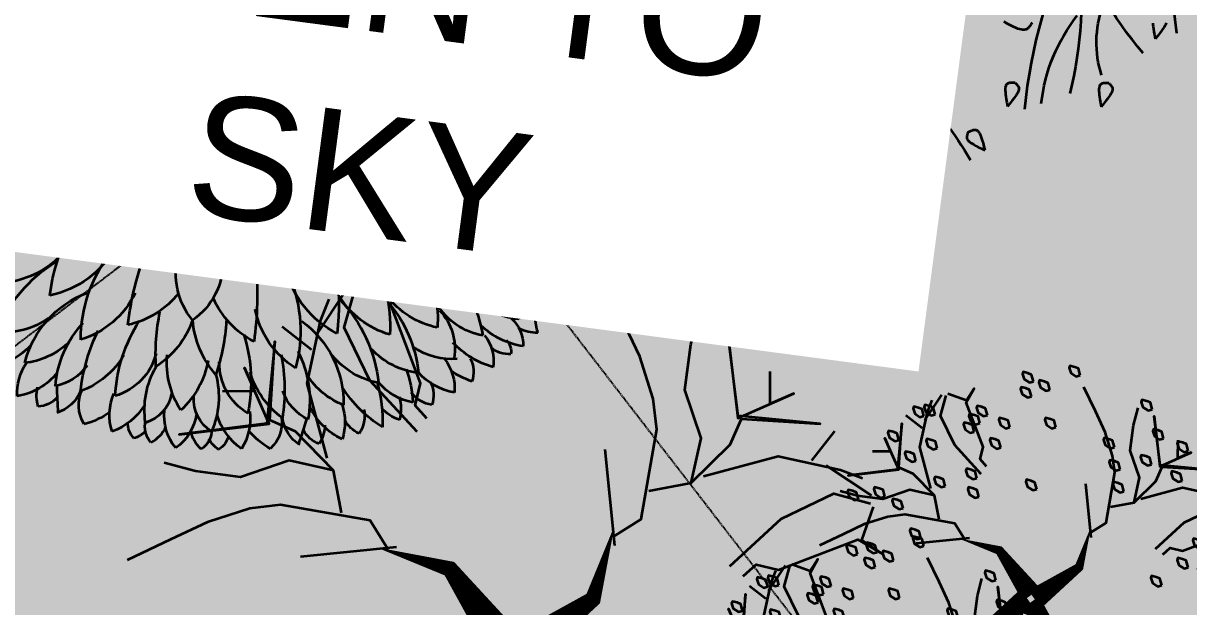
# Model space of a CAD drawing. Header units: millimetres. Extents: x -179928 to 528275, y -469666 to 511935.
# Drawn here: x 43339 to 44101, y 111111 to 111492 of the extents above; entities that cross this region are included whole.
import ezdxf

# ---------------------------------------------------------------- set-up
doc = ezdxf.new("R2010")
doc.units = ezdxf.units.MM
doc.linetypes.add('DASHED', pattern=[0.75, 0.5, -0.25])
doc.layers.add('ad-Furniture', color=8, linetype='Continuous')
doc.layers.add('ad-Text main', color=7, linetype='Continuous')
doc.layers.add('ad-Landscape', color=94, linetype='Continuous', lineweight=35)
doc.layers.add('ad-Landscape 2', color=7, linetype='Continuous', lineweight=35, true_color=0x264c00)
doc.styles.get("Standard").update_dxf_attribs({"font": 'arial.ttf'})

# ---------------------------------------------------------------- blocks, each defined once
blk = doc.blocks.new('A$C61BE7BBE')
at = {"layer": 'ad-Landscape'}
for centre, radius, start, end in [((-1.026, -1.431), 1.766, 54.4662, 125.5338), ((-1.026, 1.431), 1.766, 234.4662, 305.5338), ((1.124, -0.963), 1.476, 139.5678, 220.4322), ((1.026, 1.431), 1.766, 234.4662, 305.5338), ((-1.124, -0.963), 1.476, 319.5678, 40.4322), ((-0.182, -2.617), 2.589, 116.3796, 143.6291), ((-0.278, -1.632), 1.654, 7.071, 54.8541), ((2.005, 0.521), 2.052, 213.3645, 251.7788), ((-3.006, 0.698), 1.529, 249.608, 279.927), ((-0.504, -2.388), 1.772, 127.9554, 156.5901), ((-1.841, -1.801), 0.836, 120.6803, 170.6952), ((2.262, -2.222), 3.258, 159.8575, 179.5136), ((-2.262, -2.222), 3.258, 0.4864, 20.1425), ((-1.892, -0.74), 1.708, 301.6282, 339.5254), ((1.892, -0.74), 1.708, 200.4746, 238.3718), ((0.013, -2.499), 1.688, 11.0285, 38.5633), ((0.973, -1.875), 1.434, 167.8862, 206.8402), ((-0.973, -1.875), 1.434, 333.1598, 12.1138), ((-1.856, -1.09), 1.102, 279.7318, 323.9609), ((0.542, -2.951), 1.936, 142.5885, 180.2685), ((1.856, -1.09), 1.102, 216.0391, 260.2682), ((-0.542, -2.951), 1.936, 359.7315, 37.4115), ((-2.675, -1.508), 0.695, 260.6567, 321.7175), ((-0.947, -1.818), 0.953, 312.2631, 353.7786), ((-1.11, -2.329), 1.983, 352.8697, 7.1303), ((-1.447, -2.814), 0.898, 139.4924, 177.6991), ((1.144, -1.7), 0.928, 214.9166, 251.0505), ((0.442, -3.021), 1.463, 4.5397, 37.072), ((0.453, -2.514), 0.676, 171.3917, 227.835), ((-2.889, -3.142), 3.502, 359.9824, 12.0052), ((1.697, -2.079), 0.932, 201.0147, 251.0085), ((0.295, -3.161), 1.349, 149.987, 187.7695), ((-0.295, -3.161), 1.349, 352.2305, 30.013), ((1.405, -2.554), 0.868, 198.6878, 245.2839), ((0.579, -3.745), 0.974, 6.4669, 61.6556), ((-1.74, -3.125), 2.067, 349.3214, 4.0479), ((1.724, -2.922), 0.735, 220.3866, 256.092), ((-0.906, -3.641), 0.606, 297.2695, 335.9728)]:
    blk.add_arc(centre, radius, start, end, dxfattribs=at)
at = {"layer": 'ad-Landscape 2'}
for centre, radius, start, end in [((-3.99, 0.621), 0.238, 201.2281, 283.0029), ((-4.487, 1.629), 1.285, 281.6372, 288.0005), ((-3.052, 1.626), 1.72, 226.87, 233.5161), ((-3.761, -0.151), 0.567, 79.894, 113.0436), ((-3.616, 0.691), 0.486, 221.139, 275.5703), ((-2.722, 2.114), 1.948, 241.1822, 266.2604), ((-4.197, 0.939), 0.734, 266.4289, 296.017), ((-3.241, -0.766), 1.009, 91.2562, 130.1055), ((-2.353, -1.17), 1.423, 97.042, 124.3197), ((-1.863, 3.033), 2.882, 251.6105, 271.7173), ((-3.927, 0.536), 0.456, 226.0882, 286.2369), ((-4.046, -0.101), 0.224, 105.3109, 151.5664), ((-4.046, 0.101), 0.224, 208.4336, 254.6891), ((-3.927, -0.536), 0.456, 73.7631, 133.9118), ((-3.241, 0.766), 1.009, 229.8945, 268.7438), ((-2.353, 1.17), 1.423, 235.6803, 262.958), ((-4.197, -0.939), 0.734, 63.983, 93.5711), ((-3.616, -0.691), 0.486, 84.4297, 138.861), ((-2.722, -2.114), 1.948, 93.7396, 118.8178), ((-1.863, -3.033), 2.882, 88.2827, 108.3895), ((-3.052, -1.626), 1.72, 126.4839, 133.13), ((-1.853, 0.999), 1.59, 234.6574, 272.1931), ((0.278, -1.632), 1.654, 125.1459, 172.929), ((0.182, -2.617), 2.589, 36.3709, 63.6204), ((1.853, 0.999), 1.59, 267.8069, 305.3426), ((-4.487, -1.629), 1.285, 71.9995, 78.3628), ((-3.99, -0.621), 0.238, 76.9971, 158.7719), ((-3.761, 0.151), 0.567, 246.9564, 280.106), ((-3.234, 0.221), 0.76, 235.7746, 275.8794), ((-2.506, -2.298), 1.873, 90.6495, 123.447), ((-4.021, 0.331), 0.887, 257.5296, 274.4585), ((-3.58, -1.265), 0.803, 89.2102, 129.3859), ((-3.288, -1.64), 1.093, 83.8281, 130.4783), ((-1.914, -1.938), 1.415, 101.8912, 133.8777), ((-4.007, -0.779), 0.214, 75.3103, 152.8065), ((-3.868, -0.167), 0.526, 245.037, 282.6088), ((-2.005, 0.521), 2.052, 288.2212, 326.6355), ((-4.09, -0.554), 0.166, 229.7168, 280.6456), ((-3.864, -1.022), 0.348, 79.2126, 156.0816), ((-4.09, -0.665), 0.235, 246.9546, 293.0454), ((-3.806, -1.227), 0.386, 98.1128, 148.8491), ((-3.715, -0.193), 0.678, 245.2948, 278.4443), ((-3.242, -1.855), 1.065, 92.7479, 127.4895), ((-2.521, -2.218), 1.411, 99.6586, 134.4053), ((-2.612, 0.83), 1.771, 260.79, 288.9313), ((-2.355, 1.807), 2.891, 271.7421, 294.3259), ((2.355, 1.807), 2.891, 245.6741, 268.2579), ((-3.529, -0.17), 0.914, 246.6856, 281.9827), ((-2.07, -2.438), 1.53, 100.88, 136.8447), ((0.504, -2.388), 1.772, 23.4099, 52.0446), ((-3.983, -0.753), 0.314, 240.8349, 278.4067), ((-3.867, -1.227), 0.193, 69.404, 185.8133), ((-3.393, -1.57), 0.508, 85.6371, 161.6343), ((-3.99, -0.707), 0.544, 262.7166, 292.3542), ((-3.806, -1.439), 0.213, 83.9314, 167.1466), ((-2.872, -2.169), 1.015, 108.9376, 145.3584), ((-3.278, 0.198), 1.427, 260.7451, 283.0431), ((-3.843, -1.163), 0.285, 233.2838, 291.6454), ((-3.602, -1.788), 0.37, 103.9638, 154.6363), ((-3.699, -1.02), 0.428, 245.5975, 287.5893), ((-2.789, -2.062), 0.727, 116.203, 161.3292), ((-2.259, -2.257), 0.955, 109.2599, 166.2572), ((-2.813, -0.17), 1.503, 275.6253, 303.1332), ((-2.053, -0.575), 1.111, 266.0484, 308.3502), ((-0.013, -2.499), 1.688, 141.4367, 168.9715), ((2.053, -0.575), 1.111, 231.6498, 273.9516), ((-3.799, -1.387), 0.279, 240.3623, 299.6377), ((-3.566, -1.894), 0.271, 77.551, 166.3454), ((-3.531, -1.186), 0.443, 246.5632, 293.4368), ((-1.894, -2.412), 0.921, 117.1177, 166.3316), ((-0.957, -2.767), 1.425, 128.2279, 160.2669), ((-3.37, -1.133), 0.705, 261.247, 294.3965), ((-3.646, -0.97), 0.879, 257.9266, 272.9974), ((-3.394, -2.243), 0.437, 98.927, 145.2152), ((-3.104, -2.475), 0.573, 93.6266, 144.2365), ((-3.508, -1.218), 0.814, 252.4778, 273.2362), ((-3.002, -1.519), 0.544, 250.202, 306.221), ((-2.167, -2.776), 0.96, 123.4494, 169.1419), ((-1.329, -3.259), 1.53, 124.2544, 162.4095), ((-2.301, -1.358), 0.927, 270.1716, 318.2607), ((0.947, -1.818), 0.953, 186.2214, 227.7369), ((2.301, -1.358), 0.927, 221.7393, 269.8284), ((-3.413, -2.155), 0.239, 147.6824, 193.2452), ((-2.867, -2.536), 0.525, 111.9719, 158.1743), ((1.11, -2.329), 1.983, 172.8697, 187.1303), ((-3.623, -2.031), 0.183, 257.9287, 308.8575), ((-3.324, -1.386), 0.793, 251.9877, 274.4337), ((-3.41, -2.32), 0.148, 98.297, 193.9033), ((-0.442, -3.021), 1.463, 142.928, 175.4603), ((-1.144, -1.7), 0.928, 288.9495, 325.0834), ((-3.547, -1.977), 0.379, 269.0458, 306.1809), ((-3.325, -2.438), 0.17, 143.7235, 189.2863), ((-3.21, -2.109), 0.273, 237.8448, 324.6011), ((-3.454, -2.302), 0.168, 256.8191, 300.1098), ((-3.218, -2.537), 0.186, 119.0055, 191.7638), ((-3.387, -2.087), 0.488, 268.4011, 309.1706), ((-3.088, -1.801), 0.795, 268.4481, 307.5281), ((-1.697, -2.079), 0.932, 288.9915, 338.9853), ((2.889, -3.142), 3.502, 167.9948, 180.0176), ((-0.453, -2.514), 0.676, 312.165, 8.6083), ((-4.711, -2.181), 1.496, 339.5864, 345.4463), ((-2.813, -2.152), 0.645, 272.2183, 320.8436), ((-2.402, -1.959), 0.821, 274.0733, 314.8771), ((-3.255, -2.307), 0.399, 262.2727, 289.059), ((-2.833, -2.887), 0.356, 124.2819, 173.793), ((-1.999, -3.032), 0.544, 129.3196, 181.7514), ((-1.014, -3.524), 1.242, 131.6019, 166.473), ((-2.026, -2.069), 0.846, 278.5709, 321.5072), ((-0.488, -3.723), 1.408, 129.2482, 165.9132), ((2.026, -2.069), 0.846, 218.4928, 261.4291), ((0.488, -3.723), 1.408, 14.0868, 50.7518), ((-3.205, -2.09), 0.759, 271.415, 306.1567), ((-2.554, -3.07), 0.372, 132.039, 182.3981), ((-0.914, -2.323), 0.874, 290.1808, 328.5951), ((0.914, -2.323), 0.874, 211.4049, 249.8192), ((-2.929, -2.933), 0.15, 126.1904, 182.5297), ((-3.025, -2.67), 0.274, 258.7338, 302.0246), ((-3.055, -2.232), 0.863, 278.6128, 308.9762), ((-0.579, -3.745), 0.974, 118.3444, 173.5331), ((-1.405, -2.554), 0.868, 294.7161, 341.3122), ((-2.436, -2.424), 0.643, 257.6145, 296.9239), ((1.74, -3.125), 2.067, 175.9521, 190.6786), ((-0.876, -2.829), 0.895, 310.7887, 348.0381), ((0.876, -2.829), 0.895, 191.9619, 229.2113), ((-2.458, -3.195), 0.289, 145.3594, 190.9222), ((-2.128, -3.396), 0.461, 134.4168, 177.6352), ((-2.208, -2.504), 0.73, 268.9494, 309.1849), ((0.81, -3.717), 1.458, 154.4442, 184.6619), ((-0.81, -3.717), 1.458, 355.3381, 25.5558), ((-3.046, -2.005), 1.281, 283.7152, 293.8565), ((-2.622, -2.757), 0.621, 273.0667, 310.2241), ((-0.915, -3.796), 1.32, 153.7814, 168.0611), ((-1.896, -2.617), 0.764, 273.1884, 312.6145), ((-0.211, -3.764), 1.016, 144.8498, 183.0189), ((0.785, -3.797), 1.765, 161.3885, 181.2452), ((-0.785, -3.797), 1.765, 358.7548, 18.6115), ((0.211, -3.764), 1.016, 356.9811, 35.1502), ((1.896, -2.617), 0.764, 227.3855, 266.8116), ((-2.106, -3.468), 0.289, 145.3594, 190.9222), ((-2.403, -3.194), 0.329, 272.3146, 313.7549), ((-2.239, -2.943), 0.581, 273.3251, 311.6636), ((-0.466, -3.951), 1.488, 157.2926, 174.0275), ((-2.444, -2.7), 1.205, 294.4744, 320.3824), ((-1.724, -2.922), 0.735, 283.908, 319.6134), ((-1.37, -3.11), 0.824, 298.2203, 336.7804), ((-0.873, -3.314), 0.57, 293.7313, 353.3277), ((0.672, -3.334), 0.873, 183.0038, 219.6059), ((-0.672, -3.334), 0.873, 320.3941, 356.9962), ((0.873, -3.314), 0.57, 186.6723, 246.2687), ((1.37, -3.11), 0.824, 203.2196, 241.7797), ((2.444, -2.7), 1.205, 219.6176, 245.5256), ((-1.692, -3.651), 0.41, 156.3892, 187.6723), ((-1.383, -3.356), 0.488, 288.8174, 332.5625), ((0.485, -3.825), 0.838, 157.7226, 195.8673), ((-0.485, -3.825), 0.838, 344.1327, 22.2774), ((1.383, -3.356), 0.488, 207.4375, 251.1826), ((-2.158, -3.355), 0.356, 279.6308, 313.1371), ((-1.452, -3.751), 0.311, 161.2129, 206.1809), ((-1.034, -3.87), 0.552, 154.5471, 189.5144), ((-1.759, -3.363), 0.625, 286.9117, 328.7423), ((1.759, -3.363), 0.625, 211.2577, 253.0883), ((1.034, -3.87), 0.552, 350.4856, 25.4529), ((-1.821, -3.599), 0.302, 287.3992, 323.6788), ((-0.466, -3.725), 0.359, 293.7056, 356.9487), ((0.466, -3.725), 0.359, 183.0513, 246.2944), ((-1.053, -3.888), 0.343, 173.8947, 205.1777), ((-1.415, -3.77), 0.269, 281.0401, 324.9578), ((5.866, -2.673), 7.168, 189.1667, 191.2403), ((-1.327, -3.744), 0.358, 294.3218, 345.6204), ((-0.641, -3.924), 0.342, 161.3254, 219.8207), ((-0.143, -3.955), 0.535, 164.7932, 204.8095), ((0.323, -3.905), 0.477, 180.4376, 227.2613), ((-0.323, -3.905), 0.477, 312.7387, 359.5624), ((0.906, -3.641), 0.606, 204.0272, 242.7305), ((0.143, -3.955), 0.535, 335.1905, 15.2068), ((0.641, -3.924), 0.342, 320.1793, 18.6746), ((1.327, -3.744), 0.358, 194.3796, 245.6782), ((-5.866, -2.673), 7.168, 348.7597, 350.8333), ((1.415, -3.77), 0.269, 215.0422, 258.9599), ((1.053, -3.888), 0.343, 334.8223, 6.1053), ((-1.18, -3.454), 0.743, 291.8594, 312.9677), ((-0.096, -4.063), 0.227, 172.7272, 229.0665), ((0.096, -4.063), 0.227, 310.9335, 7.2728), ((1.18, -3.454), 0.743, 227.0323, 248.1406), ((-0.266, -4.046), 0.225, 186.241, 229.1557), ((-0.491, -4.017), 0.214, 291.17, 329.5844), ((-0.414, -3.981), 0.305, 303.605, 342.9027), ((0.414, -3.981), 0.305, 197.0973, 236.395), ((0.491, -4.017), 0.214, 210.4156, 248.83), ((0.266, -4.046), 0.225, 310.8443, 353.759)]:
    blk.add_arc(centre, radius, start, end, dxfattribs=at)
blk = doc.blocks.new('A$C279134A6')
at = {"layer": 'ad-Landscape', "linetype": 'Continuous'}
for p, q in [((134.41, 222.4), (119.11, 163.38)), ((595.99, 149.14), (611.79, 82.26)), ((468.35, 119.95), (464.31, 27.7)), ((448.29, 72.2), (421.53, 17.41))]:
    blk.add_line(p, q, dxfattribs=at)
for points in [[(449.88, 243.53), (588.09, 169.82), (635.95, 99.71)], [(128.91, 170.97), (129.08, 170.19), (129.34, 169.31), (129.72, 168.29), (130.25, 167.06), (130.97, 165.6), (131.91, 163.85), (133.1, 161.76), (134.58, 159.3), (136.37, 156.41)], [(140.08, 169.27), (139.81, 167.97), (139.42, 166.4), (138.9, 164.51), (138.23, 162.25), (137.39, 159.57), (136.37, 156.41)], [(241.95, 156.21), (242.25, 155.5), (242.56, 154.8), (242.88, 154.13), (243.21, 153.48), (243.55, 152.86), (243.91, 152.27), (244.3, 151.72), (244.7, 151.22), (245.14, 150.76), (245.62, 150.34), (246.17, 149.99), (246.79, 149.7), (247.51, 149.48), (248.34, 149.33), (249.31, 149.26), (250.42, 149.27), (251.7, 149.38), (253.2, 149.61), (254.98, 150.01), (257.07, 150.61), (259.55, 151.45), (262.46, 152.57), (265.85, 153.99)], [(378.21, 137), (379.01, 138.85)], [(378.21, 137), (377.52, 136.66), (376.83, 136.33), (376.15, 136.03), (375.48, 135.75), (374.81, 135.5), (374.16, 135.29), (373.51, 135.12), (372.87, 135), (372.24, 134.93), (371.6, 134.94), (370.96, 135.02), (370.3, 135.2), (369.61, 135.5), (368.87, 135.93), (368.1, 136.5), (367.26, 137.24), (366.36, 138.15), (365.37, 139.31), (364.28, 140.77)], [(170.59, 113.93), (170.14, 113.62), (169.7, 113.3), (169.28, 112.98), (168.88, 112.66), (168.49, 112.33), (168.14, 112), (167.81, 111.65), (167.52, 111.29), (167.26, 110.92), (167.04, 110.53), (166.87, 110.1), (166.76, 109.62), (166.71, 109.09), (166.73, 108.49), (166.82, 107.8), (166.99, 107.03), (167.25, 106.15), (167.63, 105.12), (168.16, 103.9), (168.88, 102.44), (169.82, 100.68), (171.01, 98.6), (172.49, 96.13), (174.28, 93.24)], [(170.59, 113.93), (172.02, 113.8), (173.21, 113.64), (174.19, 113.45), (174.98, 113.24), (175.62, 113.01), (176.14, 112.76), (176.56, 112.48), (176.92, 112.19), (177.25, 111.87), (177.53, 111.53), (177.78, 111.14), (177.98, 110.69), (178.13, 110.18), (178.23, 109.58), (178.27, 108.9), (178.25, 108.1), (178.16, 107.19), (177.99, 106.11), (177.72, 104.81), (177.33, 103.24), (176.81, 101.35), (176.14, 99.09), (175.3, 96.4), (174.28, 93.24)], [(527.08, 98.27), (526.39, 97.93), (525.7, 97.6), (525.02, 97.3), (524.35, 97.02), (523.69, 96.77), (523.03, 96.56), (522.38, 96.39), (521.74, 96.27), (521.11, 96.2), (520.48, 96.2), (519.83, 96.29), (519.17, 96.47), (518.48, 96.77), (517.75, 97.2), (516.97, 97.77), (516.13, 98.51), (515.23, 99.42), (514.24, 100.58), (513.16, 102.04), (511.95, 103.86), (510.62, 106.1), (509.13, 108.84), (507.49, 112.12), (505.66, 116.03)], [(527.08, 98.27), (527.88, 100.12), (528.49, 101.69), (528.92, 103.02), (529.2, 104.14), (529.35, 105.08), (529.39, 105.89), (529.34, 106.6), (529.23, 107.25), (529.06, 107.86), (528.82, 108.45), (528.51, 109.02), (528.09, 109.57), (527.56, 110.1), (526.9, 110.63), (526.08, 111.14), (525.09, 111.65), (523.91, 112.16), (522.48, 112.67), (520.76, 113.19), (518.67, 113.71), (516.18, 114.26), (513.21, 114.82), (509.72, 115.41), (505.66, 116.03)], [(249.57, 103.78), (249.11, 103.47), (248.68, 103.15), (248.25, 102.83), (247.85, 102.51), (247.47, 102.18), (247.11, 101.85), (246.78, 101.5), (246.49, 101.14), (246.23, 100.77), (246.01, 100.38), (245.85, 99.95), (245.73, 99.47), (245.68, 98.94), (245.7, 98.33), (245.79, 97.65), (245.96, 96.88), (246.22, 96), (246.6, 94.97), (247.13, 93.75), (247.85, 92.29), (248.79, 90.53), (249.98, 88.45), (251.46, 85.98), (253.25, 83.09)], [(249.57, 103.78), (251, 103.65), (252.18, 103.49), (253.16, 103.3), (253.95, 103.09), (254.59, 102.86), (255.11, 102.61), (255.53, 102.33), (255.89, 102.04), (256.22, 101.72), (256.51, 101.38), (256.75, 100.99), (256.95, 100.54), (257.1, 100.03), (257.2, 99.43), (257.24, 98.74), (257.22, 97.95), (257.13, 97.04), (256.96, 95.96), (256.69, 94.66), (256.3, 93.09), (255.78, 91.2), (255.11, 88.94), (254.27, 86.25), (253.25, 83.09)], [(283.67, 56.96), (282.5, 57.79), (281.49, 58.43), (280.63, 58.93), (279.89, 59.28), (279.26, 59.52), (278.7, 59.67), (278.2, 59.74), (277.73, 59.75), (277.28, 59.72), (276.83, 59.64), (276.39, 59.51), (275.95, 59.3), (275.5, 59), (275.04, 58.62), (274.56, 58.12), (274.07, 57.51), (273.54, 56.76), (272.97, 55.82), (272.33, 54.66), (271.6, 53.21), (270.77, 51.44), (269.81, 49.29), (268.7, 46.7), (267.42, 43.64)], [(283.67, 56.96), (283.81, 56.43), (283.94, 55.9), (284.05, 55.38), (284.15, 54.88), (284.23, 54.38), (284.28, 53.89), (284.3, 53.41), (284.29, 52.95), (284.25, 52.5), (284.16, 52.06), (284, 51.63), (283.78, 51.19), (283.47, 50.75), (283.07, 50.3), (282.56, 49.84), (281.92, 49.37), (281.15, 48.87), (280.2, 48.34), (279, 47.75), (277.5, 47.11), (275.64, 46.39), (273.38, 45.58), (270.66, 44.67), (267.42, 43.64)], [(500.59, 55.59), (499.41, 56.42), (498.41, 57.07), (497.55, 57.56), (496.81, 57.92), (496.17, 58.16), (495.61, 58.3), (495.11, 58.37), (494.65, 58.38), (494.2, 58.35), (493.75, 58.27), (493.31, 58.14), (492.87, 57.93), (492.42, 57.64), (491.96, 57.25), (491.48, 56.75), (490.98, 56.14), (490.46, 55.39), (489.88, 54.45), (489.25, 53.29), (488.52, 51.85), (487.69, 50.07), (486.72, 47.92), (485.61, 45.33), (484.33, 42.27)], [(500.59, 55.59), (500.73, 55.06), (500.85, 54.53), (500.97, 54.01), (501.07, 53.51), (501.14, 53.01), (501.19, 52.52), (501.22, 52.05), (501.21, 51.58), (501.17, 51.13), (501.07, 50.69), (500.92, 50.26), (500.7, 49.82), (500.39, 49.38), (499.98, 48.93), (499.47, 48.48), (498.84, 48), (498.07, 47.5), (497.11, 46.97), (495.91, 46.39), (494.41, 45.74), (492.56, 45.02), (490.3, 44.21), (487.58, 43.3), (484.33, 42.27)], [(420.14, 36.66), (418.97, 37.49), (417.96, 38.14), (417.1, 38.63), (416.36, 38.99), (415.72, 39.23), (415.17, 39.37), (414.66, 39.44), (414.2, 39.45), (413.75, 39.42), (413.3, 39.34), (412.86, 39.21), (412.42, 39), (411.97, 38.71), (411.51, 38.32), (411.03, 37.82), (410.53, 37.21), (410.01, 36.46), (409.44, 35.52), (408.8, 34.36), (408.07, 32.92), (407.24, 31.14), (406.27, 28.99), (405.16, 26.4), (403.88, 23.34)], [(420.14, 36.66), (420.28, 36.13), (420.41, 35.6), (420.52, 35.08), (420.62, 34.58), (420.69, 34.08), (420.75, 33.59), (420.77, 33.12), (420.76, 32.65), (420.72, 32.2), (420.62, 31.76), (420.47, 31.33), (420.25, 30.89), (419.94, 30.45), (419.54, 30), (419.02, 29.55), (418.39, 29.07), (417.62, 28.57), (416.66, 28.04), (415.46, 27.46), (413.96, 26.81), (412.11, 26.09), (409.85, 25.28), (407.13, 24.37), (403.88, 23.34)], [(350.27, 13.32), (349.1, 14.15), (348.09, 14.8), (347.23, 15.29), (346.49, 15.65), (345.85, 15.89), (345.3, 16.03), (344.79, 16.1), (344.33, 16.11), (343.88, 16.08), (343.43, 16), (342.99, 15.87), (342.55, 15.66), (342.1, 15.37), (341.64, 14.98), (341.16, 14.48), (340.66, 13.87), (340.14, 13.12), (339.57, 12.18), (338.93, 11.02), (338.2, 9.58), (337.37, 7.8), (336.4, 5.65), (335.29, 3.06), (334.01, 0)], [(350.27, 13.32), (350.41, 12.79), (350.54, 12.26), (350.65, 11.75), (350.75, 11.24), (350.82, 10.74), (350.88, 10.25), (350.9, 9.78), (350.89, 9.31), (350.85, 8.86), (350.75, 8.42), (350.6, 7.99), (350.38, 7.55), (350.07, 7.11), (349.67, 6.67), (349.15, 6.21), (348.52, 5.73), (347.75, 5.23), (346.79, 4.7), (345.59, 4.12), (344.09, 3.47), (342.24, 2.75), (339.98, 1.94), (337.26, 1.03), (334.01, 0)]]:
    blk.add_lwpolyline(points, dxfattribs=at)
for centre, radius, start, end in [((538.85, 137.6), 338.69, 144.52803, 186.24679), ((-51.03, 364.35), 295.58, 311.50082, 334.78858), ((-226.14, 96.21), 464.83, 358.33773, 17.81856), ((85.88, 270.75), 338.69, 335.90923, 354.91323), ((1454.72, -128.37), 1020.98, 160.94432, 171.65172), ((97.18, 158.36), 89.05, 334.39578, 12.83071), ((391.57, 153.22), 155.43, 300.80412, 6.68563), ((77.87, 92.12), 147.38, 358.93793, 30.62473), ((640.16, -258.11), 464.83, 121.6227, 141.10353), ((681.48, 59.47), 295.58, 164.65268, 187.94044), ((653.25, 158.89), 110.38, 194.28758, 234.1159), ((609.29, 98.69), 67.87, 171.75756, 223.68018), ((434.94, -0.66), 89.05, 126.61054, 165.04548)]:
    blk.add_arc(centre, radius, start, end, dxfattribs=at)
blk = doc.blocks.new('A$C06C421F0')
at = {"layer": 'ad-Landscape'}
for points in [[(359.9, 366.5, 36, 14.4, 0), (421.2, 431.5, 14.4, 0.72, 0), (487.4, 441.9, 0, 0, 0), (448, 441.9, 0, 0, 0), (472.5, 524.2, 0, 0, 0), (467.7, 541.4, 0, 0, 0), (379.6, 599.7, 0, 0, 0), (404.1, 579.3, 0, 0, 0), (359.9, 575.7, 0, 0, 0), (404.1, 579.3, 0, 0, 0), (467.7, 541.4, 0, 0, 0), (433.5, 648, 0, 0, 0), (482.5, 692.3, 0, 0, 0), (430.9, 648, 0, 0, 0), (418.6, 692.3, 0, 0, 0), (426.1, 713.1, 0, 0, 0), (413.8, 692.3, 0, 0, 0), (372.2, 716.3, 0, 0, 0), (413.8, 692.3, 0, 0, 0), (323.1, 719.9, 0, 0, 0)], [(353.4, 359.9, 36, 14.4, 0), (288.3, 421.2, 14.4, 0.72, 0), (277.9, 487.4, 0, 0, 0), (277.9, 448, 0, 0, 0), (195.7, 472.5, 0, 0, 0), (178.5, 467.7, 0, 0, 0), (120.2, 379.6, 0, 0, 0), (140.6, 404.1, 0, 0, 0), (144.2, 359.9, 0, 0, 0), (140.6, 404.1, 0, 0, 0), (178.5, 467.7, 0, 0, 0), (71.9, 433.5, 0, 0, 0), (27.6, 482.5, 0, 0, 0), (71.9, 430.9, 0, 0, 0), (27.6, 418.6, 0, 0, 0), (6.8, 426.1, 0, 0, 0), (27.6, 413.8, 0, 0, 0), (3.6, 372.2, 0, 0, 0), (27.6, 413.8, 0, 0, 0), (0, 323.1, 0, 0, 0)], [(366.5, 360, 36, 14.4, 0), (431.5, 298.7, 14.4, 0.72, 0), (441.9, 232.5, 0, 0, 0), (441.9, 271.9, 0, 0, 0), (524.2, 247.4, 0, 0, 0), (541.4, 252.2, 0, 0, 0), (599.7, 340.3, 0, 0, 0), (579.3, 315.8, 0, 0, 0), (575.7, 360, 0, 0, 0), (579.3, 315.8, 0, 0, 0), (541.4, 252.2, 0, 0, 0), (648, 286.4, 0, 0, 0), (692.3, 237.4, 0, 0, 0), (648, 289, 0, 0, 0), (692.3, 301.2, 0, 0, 0), (713.1, 293.8, 0, 0, 0), (692.3, 306.1, 0, 0, 0), (716.3, 347.7, 0, 0, 0), (692.3, 306.1, 0, 0, 0), (719.9, 396.8, 0, 0, 0)]]:
    blk.add_lwpolyline(points, format="xyseb", dxfattribs=at)
for points in [[(277.9, 479.9), (254, 499.6), (250.4, 582.9), (257.6, 610), (274.8, 646.8), (295.1, 678.4), (319.1, 715.2)], [(250.4, 526.4), (212.9, 538.7), (209.3, 580.3), (230, 622.2), (230, 663.9), (226.4, 693.2)], [(212.9, 538.7), (182.1, 578), (174.9, 602.6), (103, 607.4), (178.5, 604.8), (198.9, 683.2), (178.5, 602.6), (130.6, 631.9), (151, 619.7), (154.6, 649)], [(460.3, 565.3), (472.5, 575.7), (470.3, 596.5), (507.1, 664.7), (497, 689.2), (507.1, 668.4), (538.7, 675.1)], [(467.7, 551.8), (516.7, 592.9), (546.1, 637.6), (541.3, 672)], [(570.6, 627.2), (548.7, 672)], [(546.1, 517.4), (573.2, 582.5), (568.4, 640.8), (563.2, 661.6)], [(573.2, 613.7), (602.6, 630.9)], [(538.7, 507), (578, 537.8), (602.6, 545), (607.4, 616.8), (604.8, 541.4), (683.2, 521), (602.6, 541.4), (631.9, 589.3), (619.7, 568.9), (649, 565.3)], [(106.2, 573.2), (89, 602.6)], [(92.6, 570.6), (47.9, 548.7)], [(202.5, 546.1), (137.4, 573.2), (79.1, 568.4), (58.3, 563.2)], [(274.8, 472.5), (295.1, 558.4)], [(168.1, 467.7), (127, 516.7), (82.3, 546.1), (47.9, 541.3)], [(154.6, 460.3), (144.2, 472.5), (123.4, 470.3), (55.1, 507.1), (30.7, 497), (51.5, 507.1), (44.7, 538.7)], [(526.4, 469.5), (538.7, 507), (580.3, 510.6), (622.2, 489.8), (663.9, 489.8), (693.2, 493.5)], [(479.9, 441.9), (499.6, 465.9), (582.9, 469.5), (610, 462.3), (646.8, 445.1), (678.4, 424.8), (715.2, 400.8)], [(472.5, 445.1), (558.4, 424.8)]]:
    blk.add_lwpolyline(points, dxfattribs=at)
blk = doc.blocks.new('A$C1DD67A25')
at = {"layer": 'ad-Landscape'}
for points in [[(329.8, 738.4), (334.2, 748.9), (340.5, 750.7), (348.7, 751.6), (349.4, 748), (345.6, 740.1), (336.1, 735.7)], [(405, 718.3), (409.4, 728.8), (415.7, 730.6), (423.9, 731.5), (424.5, 727.9), (420.7, 720), (411.3, 715.6)], [(376.3, 708.2), (380.7, 718.7), (387, 720.5), (395.2, 721.4), (395.9, 717.8), (392, 709.9), (382.6, 705.5)], [(204.6, 698.2), (209, 708.8), (215.3, 710.5), (223.5, 711.4), (224.1, 707.8), (220.3, 700), (210.9, 695.5)], [(405, 693.2), (409.4, 703.8), (415.7, 705.5), (423.9, 706.4), (424.5, 702.9), (420.7, 695), (411.3, 690.6)], [(179.5, 653.1), (183.9, 663.6), (190.2, 665.4), (198.4, 666.3), (199, 662.7), (195.2, 654.8), (185.8, 650.4)], [(358.4, 648.1), (362.8, 658.7), (369.1, 660.4), (377.3, 661.3), (378, 657.7), (374.2, 649.8), (364.7, 645.4)], [(473, 653.1), (477.4, 663.6), (483.7, 665.4), (491.9, 666.3), (492.5, 662.7), (488.7, 654.8), (479.3, 650.4)], [(558.8, 643.1), (563.2, 653.7), (569.5, 655.4), (577.7, 656.3), (578.3, 652.7), (574.5, 644.8), (565.1, 640.4)], [(136.6, 638.1), (141, 648.7), (147.3, 650.4), (155.5, 651.3), (156.1, 647.7), (152.3, 639.9), (142.9, 635.4)], [(258.3, 628), (262.7, 638.6), (269, 640.3), (277.2, 641.2), (277.8, 637.7), (274, 629.8), (264.6, 625.4)], [(433.6, 638.1), (438, 648.7), (444.3, 650.4), (452.5, 651.3), (453.2, 647.7), (449.4, 639.9), (439.9, 635.4)], [(483.7, 638.1), (488, 648.7), (494.3, 650.4), (502.5, 651.3), (503.2, 647.7), (499.4, 639.9), (490, 635.4)], [(490.9, 623), (495.3, 633.6), (501.5, 635.3), (509.7, 636.3), (510.4, 632.7), (506.6, 624.8), (497.2, 620.4)], [(576.7, 638.1), (581.1, 648.7), (587.4, 650.4), (595.6, 651.3), (596.2, 647.7), (592.4, 639.9), (583, 635.4)], [(193.8, 608), (198.2, 618.5), (204.5, 620.2), (212.7, 621.2), (213.4, 617.6), (209.6, 609.7), (200.1, 605.3)], [(444.3, 603), (448.7, 613.5), (455, 615.3), (463.2, 616.2), (463.9, 612.6), (460, 604.7), (450.6, 600.3)], [(140.2, 588), (144.5, 598.6), (150.8, 600.3), (159, 601.2), (159.7, 597.6), (155.9, 589.7), (146.4, 585.3)], [(243.9, 593), (248.3, 603.5), (254.6, 605.3), (262.8, 606.2), (263.5, 602.6), (259.7, 594.7), (250.2, 590.3)], [(548.1, 588), (552.5, 598.6), (558.8, 600.3), (567, 601.2), (567.6, 597.6), (563.8, 589.7), (554.4, 585.3)], [(612.5, 593), (616.8, 603.5), (623.1, 605.3), (631.3, 606.2), (632, 602.6), (628.2, 594.7), (618.8, 590.3)], [(233.2, 557.8), (237.6, 568.4), (243.9, 570.1), (252.1, 571.1), (252.7, 567.5), (248.9, 559.6), (239.5, 555.2)], [(476.5, 547.9), (480.9, 558.4), (487.2, 560.2), (495.4, 561.1), (496.1, 557.5), (492.3, 549.6), (482.8, 545.2)], [(580.3, 562.9), (584.7, 573.5), (591, 575.2), (599.2, 576.2), (599.9, 572.6), (596.1, 564.7), (586.6, 560.3)], [(376.3, 542.9), (380.7, 553.4), (387, 555.2), (395.2, 556.1), (395.9, 552.5), (392, 544.6), (382.6, 540.2)], [(526.6, 527.8), (531, 538.3), (537.3, 540.1), (545.5, 541), (546.2, 537.4), (542.4, 529.5), (532.9, 525.1)], [(469.3, 517.8), (473.7, 528.4), (480, 530.1), (488.2, 531), (488.9, 527.4), (485.1, 519.5), (475.6, 515.1)], [(623.2, 497.7), (627.6, 508.3), (633.9, 510), (642.1, 511), (642.8, 507.4), (639, 499.5), (629.5, 495.1)], [(666.1, 487.8), (670.5, 498.3), (676.8, 500.1), (685, 501), (685.7, 497.4), (681.9, 489.5), (672.4, 485.1)], [(25.7, 477.7), (30.1, 488.2), (36.4, 490), (44.6, 490.9), (45.2, 487.3), (41.4, 479.4), (32, 475)], [(90, 482.8), (94.4, 493.3), (100.7, 495.1), (108.9, 496), (109.6, 492.4), (105.8, 484.5), (96.3, 480.1)], [(591, 482.8), (595.4, 493.3), (601.7, 495.1), (609.9, 496), (610.6, 492.4), (606.7, 484.5), (597.3, 480.1)], [(72.1, 457.7), (76.5, 468.3), (82.8, 470), (91, 470.9), (91.7, 467.3), (87.9, 459.5), (78.4, 455)], [(75.8, 437.6), (80.2, 448.2), (86.5, 449.9), (94.7, 450.9), (95.3, 447.3), (91.5, 439.4), (82.1, 435)], [(111.6, 447.6), (116, 458.2), (122.3, 459.9), (130.5, 460.8), (131.1, 457.2), (127.3, 449.4), (117.9, 444.9)], [(555.2, 437.6), (559.6, 448.2), (565.9, 449.9), (574.1, 450.9), (574.8, 447.3), (571, 439.4), (561.5, 435)], [(150.9, 412.6), (155.3, 423.1), (161.6, 424.9), (169.8, 425.8), (170.5, 422.2), (166.7, 414.3), (157.2, 409.9)], [(655.4, 397.5), (659.8, 408.1), (666.1, 409.8), (674.3, 410.7), (675, 407.1), (671.2, 399.2), (661.7, 394.8)], [(4.2, 357.5), (8.6, 368), (14.9, 369.8), (23.1, 370.7), (23.8, 367.1), (20, 359.2), (10.5, 354.8)], [(40, 292.3), (44.4, 302.8), (50.7, 304.6), (58.9, 305.5), (59.6, 301.9), (55.7, 294), (46.3, 289.6)], [(111.6, 272.2), (116, 282.8), (122.3, 284.5), (130.5, 285.4), (131.1, 281.8), (127.3, 273.9), (117.9, 269.5)], [(637.6, 257.2), (641.9, 267.8), (648.2, 269.5), (656.4, 270.5), (657.1, 266.9), (653.3, 259), (643.9, 254.6)], [(580.3, 237.2), (584.7, 247.7), (591, 249.5), (599.2, 250.4), (599.9, 246.8), (596.1, 238.9), (586.6, 234.5)], [(47.1, 232.2), (51.5, 242.7), (57.8, 244.5), (66, 245.4), (66.7, 241.8), (62.9, 233.9), (53.4, 229.5)], [(229.6, 222.1), (234, 232.6), (240.3, 234.4), (248.5, 235.3), (249.2, 231.7), (245.3, 223.8), (235.9, 219.4)], [(100.8, 212.1), (105.2, 222.7), (111.5, 224.4), (119.7, 225.3), (120.4, 221.7), (116.5, 213.8), (107.1, 209.4)], [(490.9, 212.1), (495.3, 222.7), (501.5, 224.4), (509.7, 225.3), (510.4, 221.7), (506.6, 213.8), (497.2, 209.4)], [(655.4, 217.1), (659.8, 227.6), (666.1, 229.4), (674.3, 230.3), (675, 226.7), (671.2, 218.8), (661.7, 214.4)], [(90, 192), (94.4, 202.6), (100.7, 204.3), (108.9, 205.3), (109.6, 201.7), (105.8, 193.8), (96.3, 189.4)], [(97.2, 187), (101.6, 197.6), (107.9, 199.3), (116.1, 200.3), (116.8, 196.7), (113, 188.8), (103.5, 184.4)], [(161.6, 197), (166, 207.6), (172.3, 209.3), (180.5, 210.2), (181.2, 206.6), (177.3, 198.8), (167.9, 194.4)], [(168.8, 187), (173.2, 197.6), (179.5, 199.3), (187.7, 200.3), (188.4, 196.7), (184.5, 188.8), (175.1, 184.4)], [(548.1, 182.1), (552.5, 192.6), (558.8, 194.4), (567, 195.3), (567.6, 191.7), (563.8, 183.8), (554.4, 179.4)], [(619.7, 182.1), (624.1, 192.6), (630.4, 194.4), (638.6, 195.3), (639.2, 191.7), (635.4, 183.8), (626, 179.4)], [(190.3, 162), (194.7, 172.5), (201, 174.3), (209.2, 175.2), (209.8, 171.6), (206, 163.7), (196.6, 159.3)], [(523, 177.1), (527.4, 187.6), (533.7, 189.4), (541.9, 190.3), (542.5, 186.7), (538.7, 178.8), (529.3, 174.4)], [(25.7, 152), (30.1, 162.6), (36.4, 164.3), (44.6, 165.2), (45.2, 161.6), (41.4, 153.7), (32, 149.3)], [(93.7, 157), (98.1, 167.6), (104.4, 169.3), (112.6, 170.2), (113.2, 166.6), (109.4, 158.7), (100, 154.3)], [(455.1, 146.9), (459.5, 157.5), (465.8, 159.2), (474, 160.1), (474.6, 156.5), (470.8, 148.6), (461.4, 144.2)], [(555.2, 152), (559.6, 162.6), (565.9, 164.3), (574.1, 165.2), (574.8, 161.6), (571, 153.7), (561.5, 149.3)], [(222.5, 131.9), (226.9, 142.5), (233.2, 144.2), (241.4, 145.2), (242, 141.6), (238.2, 133.7), (228.8, 129.3)], [(444.3, 121.8), (448.7, 132.4), (455, 134.1), (463.2, 135.1), (463.9, 131.5), (460, 123.6), (450.6, 119.2)], [(247.5, 106.9), (251.9, 117.4), (258.2, 119.2), (266.4, 120.1), (267.1, 116.5), (263.2, 108.6), (253.8, 104.2)], [(168.8, 96.8), (173.2, 107.3), (179.5, 109.1), (187.7, 110), (188.4, 106.4), (184.5, 98.5), (175.1, 94.1)], [(243.9, 91.8), (248.3, 102.4), (254.6, 104.1), (262.8, 105), (263.5, 101.4), (259.7, 93.5), (250.2, 89.1)], [(261.8, 101.9), (266.2, 112.4), (272.5, 114.2), (280.7, 115.1), (281.4, 111.5), (277.6, 103.6), (268.1, 99.2)], [(326.3, 101.9), (330.7, 112.4), (337, 114.2), (345.2, 115.1), (345.8, 111.5), (342, 103.6), (332.6, 99.2)], [(133, 81.8), (137.4, 92.4), (143.7, 94.1), (151.9, 95), (152.6, 91.4), (148.8, 83.6), (139.3, 79.1)], [(183.1, 76.8), (187.5, 87.4), (193.8, 89.1), (202, 90.1), (202.7, 86.5), (198.9, 78.6), (189.4, 74.2)], [(329.8, 71.7), (334.2, 82.3), (340.5, 84), (348.7, 84.9), (349.4, 81.4), (345.6, 73.5), (336.1, 69.1)], [(498, 76.8), (502.4, 87.4), (508.7, 89.1), (516.9, 90.1), (517.5, 86.5), (513.7, 78.6), (504.3, 74.2)], [(236.8, 61.7), (241.2, 72.3), (247.5, 74), (255.7, 75), (256.4, 71.4), (252.6, 63.5), (243.1, 59.1)], [(243.9, 61.7), (248.3, 72.3), (254.6, 74), (262.8, 75), (263.5, 71.4), (259.7, 63.5), (250.2, 59.1)], [(269, 56.8), (273.3, 67.3), (279.6, 69.1), (287.8, 70), (288.5, 66.4), (284.7, 58.5), (275.3, 54.1)], [(211.7, 41.7), (216.1, 52.2), (222.4, 54), (230.6, 54.9), (231.3, 51.3), (227.5, 43.4), (218, 39)], [(437.2, 31.7), (441.6, 42.3), (447.9, 44), (456.1, 44.9), (456.7, 41.3), (452.9, 33.4), (443.5, 29)]]:
    blk.add_lwpolyline(points, close=True, dxfattribs=at)
for points in [[(362.2, 368.8, 36.2, 14.5, 0), (424, 434.3, 14.5, 0.724, 0), (490.5, 444.8, 0, 0, 0), (450.9, 444.8, 0, 0, 0), (475.6, 527.6, 0, 0, 0), (470.7, 544.9, 0, 0, 0), (382.1, 603.6, 0, 0, 0), (406.7, 583.1, 0, 0, 0), (362.2, 579.4, 0, 0, 0), (406.7, 583.1, 0, 0, 0), (470.7, 544.9, 0, 0, 0), (436.3, 652.2, 0, 0, 0), (485.7, 696.8, 0, 0, 0), (433.7, 652.2, 0, 0, 0), (421.4, 696.8, 0, 0, 0), (428.8, 717.7, 0, 0, 0), (416.5, 696.8, 0, 0, 0), (374.6, 720.9, 0, 0, 0), (416.5, 696.8, 0, 0, 0), (325.2, 724.6, 0, 0, 0)], [(355.7, 362.2, 36.2, 14.5, 0), (290.2, 424, 14.5, 0.724, 0), (279.7, 490.5, 0, 0, 0), (279.7, 450.9, 0, 0, 0), (197, 475.6, 0, 0, 0), (179.7, 470.7, 0, 0, 0), (121, 382.1, 0, 0, 0), (141.5, 406.7, 0, 0, 0), (145.1, 362.2, 0, 0, 0), (141.5, 406.7, 0, 0, 0), (179.7, 470.7, 0, 0, 0), (72.3, 436.3, 0, 0, 0), (27.7, 485.7, 0, 0, 0), (72.3, 433.7, 0, 0, 0), (27.7, 421.4, 0, 0, 0), (6.8, 428.8, 0, 0, 0), (27.7, 416.5, 0, 0, 0), (3.6, 374.6, 0, 0, 0), (27.7, 416.5, 0, 0, 0), (0, 325.2, 0, 0, 0)], [(368.8, 362.3, 36.2, 14.5, 0), (434.3, 300.6, 14.5, 0.724, 0), (444.8, 234, 0, 0, 0), (444.8, 273.6, 0, 0, 0), (527.6, 249, 0, 0, 0), (544.9, 253.8, 0, 0, 0), (603.6, 342.5, 0, 0, 0), (583.1, 317.8, 0, 0, 0), (579.4, 362.3, 0, 0, 0), (583.1, 317.8, 0, 0, 0), (544.9, 253.8, 0, 0, 0), (652.2, 288.3, 0, 0, 0), (696.8, 238.9, 0, 0, 0), (652.2, 290.9, 0, 0, 0), (696.8, 303.2, 0, 0, 0), (717.7, 295.7, 0, 0, 0), (696.8, 308.1, 0, 0, 0), (720.9, 350, 0, 0, 0), (696.8, 308.1, 0, 0, 0), (724.6, 399.3, 0, 0, 0)], [(362.3, 355.7, 36.2, 14.5, 0), (300.6, 290.2, 14.5, 0.724, 0), (234, 279.7, 0, 0, 0), (273.6, 279.7, 0, 0, 0), (249, 197, 0, 0, 0), (253.8, 179.7, 0, 0, 0), (342.5, 121, 0, 0, 0), (317.8, 141.5, 0, 0, 0), (362.3, 145.1, 0, 0, 0), (317.8, 141.5, 0, 0, 0), (253.8, 179.7, 0, 0, 0), (288.3, 72.3, 0, 0, 0), (238.9, 27.7, 0, 0, 0), (290.9, 72.3, 0, 0, 0), (303.2, 27.7, 0, 0, 0), (295.7, 6.8, 0, 0, 0), (308.1, 27.7, 0, 0, 0), (350, 3.6, 0, 0, 0), (308.1, 27.7, 0, 0, 0), (399.3, 0, 0, 0, 0)]]:
    blk.add_lwpolyline(points, format="xyseb", dxfattribs=at)
for points in [[(279.7, 483.1), (255.6, 502.9), (252, 586.7), (259.3, 613.9), (276.6, 651), (297, 682.8), (321.1, 719.8)], [(252, 529.8), (214.2, 542.2), (210.6, 584.1), (231.5, 626.3), (231.5, 668.2), (227.9, 697.7)], [(463.2, 569), (475.6, 579.4), (473.3, 600.4), (510.3, 669.1), (500.3, 693.6), (510.3, 672.7), (542.2, 679.5)], [(214.2, 542.2), (183.3, 581.8), (176, 606.5), (103.7, 611.3), (179.7, 608.7), (200.1, 687.7), (179.7, 606.5), (131.5, 636), (151.9, 623.7), (155.6, 653.2)], [(470.7, 555.3), (520.1, 596.7), (549.6, 641.8), (544.8, 676.3)], [(574.3, 631.3), (552.2, 676.3)], [(549.6, 520.8), (576.9, 586.3), (572, 644.9), (566.8, 665.9)], [(542.2, 510.3), (581.8, 541.2), (606.5, 548.5), (611.3, 620.8), (608.7, 544.9), (687.7, 524.4), (606.5, 544.9), (636, 593.1), (623.7, 572.6), (653.2, 569)], [(576.9, 617.7), (606.5, 634.9)], [(106.9, 576.9), (89.6, 606.5)], [(93.2, 574.3), (48.2, 552.2)], [(203.8, 549.6), (138.3, 576.9), (79.6, 572), (58.7, 566.8)], [(276.6, 475.6), (297, 562)], [(155.6, 463.2), (145.1, 475.6), (124.2, 473.3), (55.5, 510.3), (30.9, 500.3), (51.9, 510.3), (45, 542.2)], [(169.2, 470.7), (127.8, 520.1), (82.8, 549.6), (48.2, 544.8)], [(529.8, 472.6), (542.2, 510.3), (584.1, 513.9), (626.3, 493), (668.2, 493), (697.7, 496.7)], [(483.1, 444.8), (502.9, 468.9), (586.7, 472.6), (613.9, 465.3), (651, 448), (682.8, 427.5), (719.8, 403.4)], [(475.6, 448), (562, 427.5)], [(241.5, 279.7), (221.7, 255.6), (137.9, 252), (110.6, 259.3), (73.6, 276.6), (41.8, 297), (4.7, 321.1)], [(249, 276.6), (162.6, 297)], [(194.7, 252), (182.4, 214.2), (140.5, 210.6), (98.3, 231.5), (56.4, 231.5), (26.8, 227.9)], [(555.3, 253.8), (596.7, 204.5), (641.8, 174.9), (676.3, 179.8)], [(569, 261.3), (579.4, 249), (600.4, 251.2), (669.1, 214.2), (693.6, 224.3), (672.7, 214.2), (679.5, 182.4)], [(444.8, 241.5), (468.9, 221.7), (472.6, 137.9), (465.3, 110.6), (448, 73.6), (427.5, 41.8), (403.4, 4.7)], [(448, 249), (427.5, 162.6)], [(182.4, 214.2), (142.8, 183.3), (118.1, 176), (113.2, 103.7), (115.8, 179.7), (36.9, 200.1), (118.1, 179.7), (88.5, 131.5), (100.9, 151.9), (71.3, 155.6)], [(174.9, 203.8), (147.6, 138.3), (152.5, 79.6), (157.7, 58.7)], [(472.6, 194.7), (510.3, 182.4), (513.9, 140.5), (493, 98.3), (493, 56.4), (496.7, 26.8)], [(510.3, 182.4), (541.2, 142.8), (548.5, 118.1), (620.8, 113.2), (544.9, 115.8), (524.4, 36.9), (544.9, 118.1), (593.1, 88.5), (572.6, 100.9), (569, 71.3)], [(520.8, 174.9), (586.3, 147.6), (644.9, 152.5), (665.9, 157.7)], [(253.8, 169.2), (204.5, 127.8), (174.9, 82.8), (179.8, 48.2)], [(261.3, 155.6), (249, 145.1), (251.2, 124.2), (214.2, 55.5), (224.3, 30.9), (214.2, 51.9), (182.4, 45)], [(631.3, 150.2), (676.3, 172.3)], [(617.7, 147.6), (634.9, 118.1)], [(147.6, 106.9), (118.1, 89.6)], [(150.2, 93.2), (172.3, 48.2)]]:
    blk.add_lwpolyline(points, dxfattribs=at)
blk = doc.blocks.new('zw$B1C6')
at = {"transparency": 33554559}
h = blk.add_hatch(color=74, dxfattribs=at)
h.dxf.hatch_style = 1
h.paths.add_polyline_path([(0, 0), (-1225, 0), (-1225, -1215), (0, -1215)])
at = {"layer": 'ad-Furniture', "linetype": 'DASHED'}
for points in [[(0, -1215), (-1225, 0)], [(0, 0), (-1225, -1215)]]:
    blk.add_lwpolyline(points, dxfattribs=at)
at = {"xscale": -67.90653060229481, "yscale": 67.90653060229484, "zscale": 67.90653060229484}
blk.add_blockref('A$C61BE7BBE', (-708.41, -577.72), dxfattribs=at)
at = {"layer": 'ad-Landscape'}
for name, p, xscale, yscale, zscale in [('A$C279134A6', (-4.02, -638.27), -0.7689692653037791, 0.7689692653037794, 0.7689692653037794), ('A$C06C421F0', (-219.34, -1229.94), -0.7144563243118908, 0.7144563243118911, 0.7144563243118911), ('A$C1DD67A25', (1.81, -1034.45), -0.395767119159003, 0.3957671191590032, 0.3957671191590032), ('A$C1DD67A25', (-84.84, -1158.31), -0.395767119159003, 0.3957671191590032, 0.3957671191590032)]:
    blk.add_blockref(name, p, dxfattribs=dict(at, xscale=xscale, yscale=yscale, zscale=zscale))
at = {"layer": 'ad-Text main', "color": 0, "insert": (-612.5, -607.5), "char_height": 80, "width": 677.4461, "attachment_point": 5, "bg_fill": 2}
blk.add_mtext('OPEN TO SKY', dxfattribs=at)
blk = doc.blocks.new('1625_East Villa')
blk.add_blockref('zw$B1C6', (7010, 13390))
blk = doc.blocks.new("All Plot's Villa Plans")
at = {"ltscale": 5, "rotation": 352.4703876422526}
blk.add_blockref('1625_East Villa', (35550.66, 99624.73), dxfattribs=at)

msp = doc.modelspace()

# ---------------------------------------------------------------- block references
at = {"ltscale": 5}
msp.add_blockref("All Plot's Villa Plans", (0, 0), dxfattribs=at)

doc.saveas('drawing.dxf')
